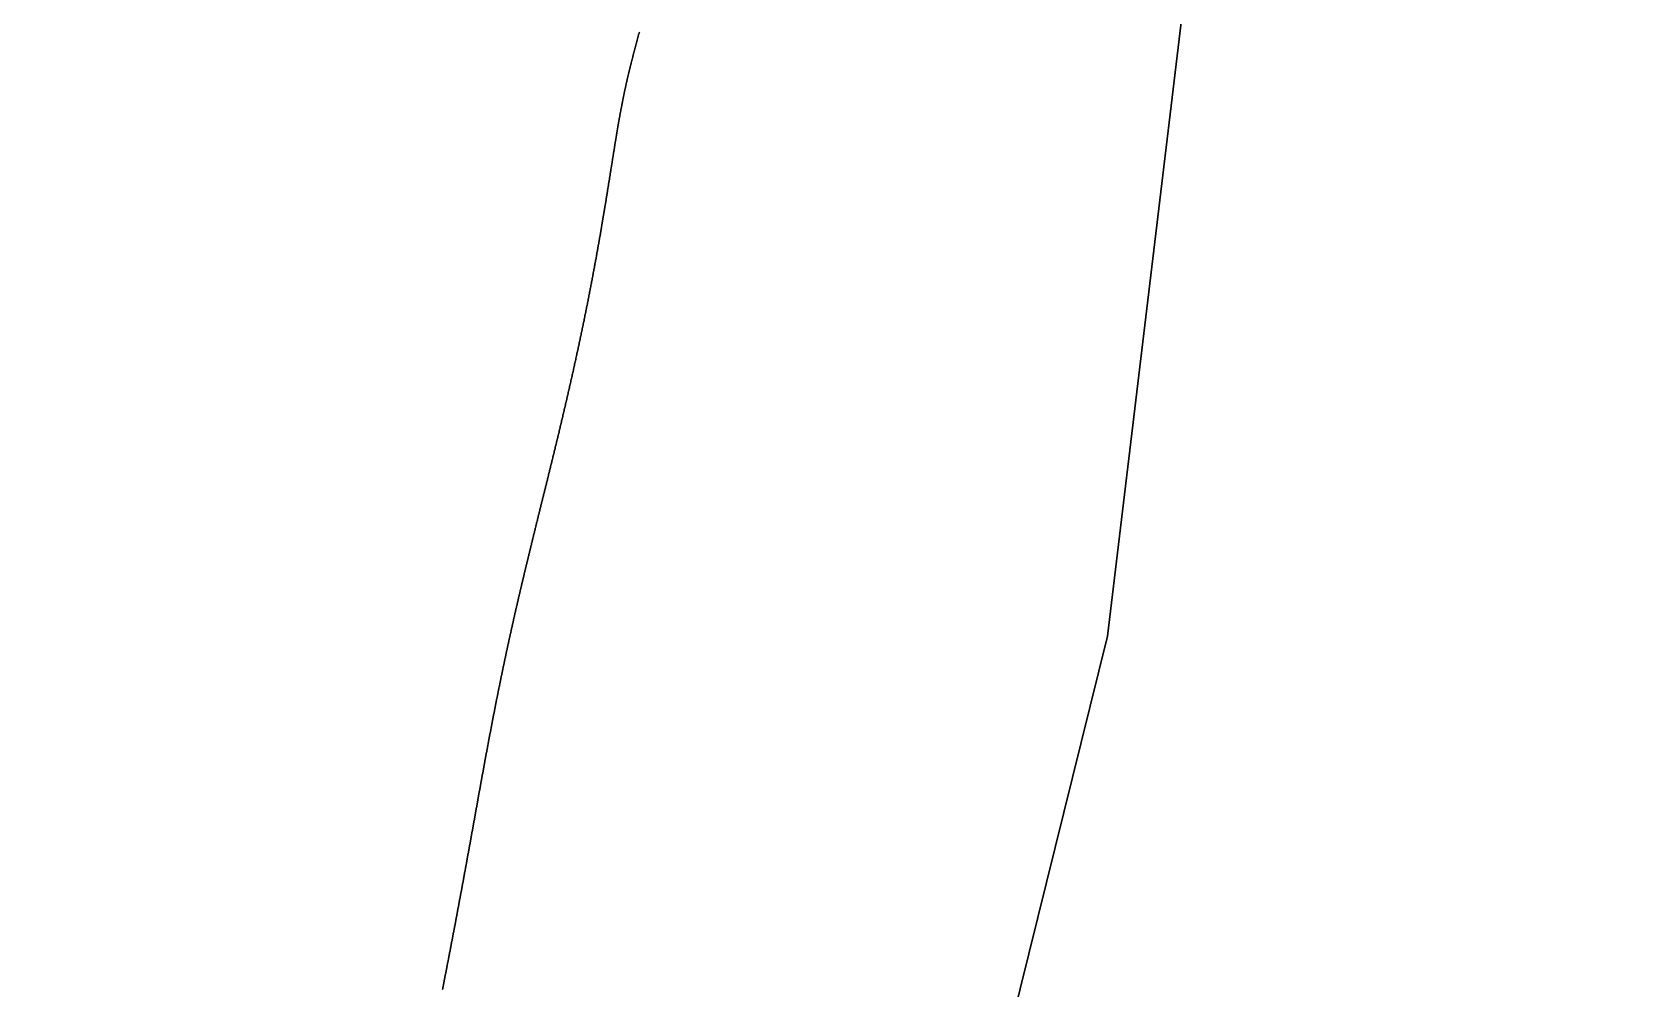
# Model space of a CAD drawing. Header units: inches. Extents: x 130170 to 284068, y 377793 to 804530.
# Drawn here: x 260626.3 to 260714.5, y 746503.8 to 746556.4 of the extents above; entities that cross this region are included whole.
import ezdxf

# ---------------------------------------------------------------- set-up
doc = ezdxf.new("R2010")
doc.units = ezdxf.units.IN
doc.header["$MEASUREMENT"] = 0
doc.layers.add('muni_il', color=7, linetype='Continuous')

msp = doc.modelspace()

# ---------------------------------------------------------------- linework, layer by layer
at = {"layer": 'muni_il'}
for points in [[(260754.781, 747530.375), (260754.516, 747438.375), (260754.219, 747328.938), (260744.016, 747241.375), (260757.781, 747179.188), (260746.219, 746984), (260731.625, 746822.375), (260701.984, 746720.062), (260696.672, 746692.375), (260695.016, 746602.75), (260685.453, 746523.188), (260656.688, 746406.938), (260626.344, 746302.5), (260639.141, 746300.188), (260650.062, 746297.125), (260662.125, 746293.125), (260756.85, 746272.963), (260806.032, 746262.021), (261717.828, 746059.438), (261715.418, 746000.168), (261660.703, 744654.562)], [(261660.703, 744654.562), (261715.418, 746000.168), (261717.828, 746059.438), (260806.032, 746262.021), (260756.85, 746272.963), (260662.125, 746293.125), (260650.062, 746297.125), (260639.141, 746300.188), (260626.344, 746302.5), (260656.688, 746406.938), (260685.453, 746523.188), (260695.016, 746602.75), (260696.672, 746692.375), (260701.984, 746720.062), (260731.625, 746822.375), (260746.219, 746984), (260757.781, 747179.188), (260744.016, 747241.375), (260754.219, 747328.938), (260754.516, 747438.375), (260754.781, 747530.375)], [(260648.906, 746503.784), (260648.915, 746503.833), (260648.925, 746503.882), (260648.935, 746503.931), (260648.944, 746503.98), (260648.954, 746504.03), (260648.963, 746504.079), (260648.973, 746504.128), (260648.983, 746504.177), (260648.992, 746504.227), (260649.002, 746504.276), (260649.012, 746504.326), (260649.022, 746504.376), (260649.031, 746504.426), (260649.041, 746504.476), (260649.051, 746504.526), (260649.061, 746504.576), (260649.07, 746504.626), (260649.08, 746504.676), (260649.09, 746504.726), (260649.1, 746504.777), (260649.11, 746504.827), (260649.12, 746504.878), (260649.129, 746504.928), (260649.139, 746504.979), (260649.149, 746505.03), (260649.159, 746505.081), (260649.169, 746505.132), (260649.179, 746505.183), (260649.189, 746505.234), (260649.199, 746505.285), (260649.209, 746505.336), (260649.219, 746505.388), (260649.229, 746505.439), (260649.239, 746505.491), (260649.248, 746505.542), (260649.258, 746505.594), (260649.268, 746505.646), (260649.278, 746505.697), (260649.288, 746505.749), (260649.298, 746505.801), (260649.309, 746505.853), (260649.319, 746505.906), (260649.329, 746505.958), (260649.339, 746506.01), (260649.349, 746506.062), (260649.359, 746506.115), (260649.369, 746506.167), (260649.379, 746506.22), (260649.389, 746506.272), (260649.399, 746506.325), (260649.409, 746506.378), (260649.42, 746506.431), (260649.43, 746506.484), (260649.44, 746506.537), (260649.45, 746506.59), (260649.46, 746506.643), (260649.47, 746506.696), (260649.48, 746506.749), (260649.491, 746506.802), (260649.501, 746506.856), (260649.511, 746506.909), (260649.521, 746506.963), (260649.531, 746507.016), (260649.541, 746507.07), (260649.552, 746507.124), (260649.562, 746507.177), (260649.572, 746507.231), (260649.582, 746507.285), (260649.593, 746507.339), (260649.603, 746507.393), (260649.613, 746507.447), (260649.623, 746507.501), (260649.633, 746507.555), (260649.644, 746507.609), (260649.654, 746507.663), (260649.664, 746507.718), (260649.674, 746507.772), (260649.685, 746507.826), (260649.695, 746507.881), (260649.705, 746507.935), (260649.715, 746507.99), (260649.726, 746508.044), (260649.736, 746508.099), (260649.746, 746508.153), (260649.756, 746508.208), (260649.766, 746508.263), (260649.777, 746508.318), (260649.787, 746508.372), (260649.797, 746508.427), (260649.807, 746508.482), (260649.818, 746508.537), (260649.828, 746508.592), (260649.838, 746508.647), (260649.848, 746508.702), (260649.859, 746508.757), (260649.869, 746508.812), (260649.879, 746508.867), (260649.889, 746508.922), (260649.9, 746508.977), (260649.91, 746509.033), (260649.92, 746509.088), (260649.93, 746509.143), (260649.941, 746509.198), (260649.951, 746509.254), (260649.961, 746509.309), (260649.971, 746509.364), (260649.982, 746509.42), (260649.992, 746509.475), (260650.002, 746509.531), (260650.012, 746509.586), (260650.022, 746509.641), (260650.033, 746509.697), (260650.043, 746509.752), (260650.053, 746509.808), (260650.063, 746509.863), (260650.073, 746509.919), (260650.084, 746509.974), (260650.094, 746510.03), (260650.104, 746510.086), (260650.114, 746510.141), (260650.124, 746510.197), (260650.135, 746510.252), (260650.145, 746510.308), (260650.155, 746510.363), (260650.165, 746510.419), (260650.175, 746510.475), (260650.185, 746510.53), (260650.196, 746510.586), (260650.206, 746510.641), (260650.216, 746510.697), (260650.226, 746510.753), (260650.236, 746510.808), (260650.246, 746510.864), (260650.256, 746510.92), (260650.266, 746510.975), (260650.277, 746511.031), (260650.287, 746511.086), (260650.297, 746511.142), (260650.307, 746511.197), (260650.317, 746511.253), (260650.327, 746511.308), (260650.337, 746511.364), (260650.347, 746511.42), (260650.357, 746511.475), (260650.367, 746511.531), (260650.377, 746511.586), (260650.387, 746511.642), (260650.397, 746511.697), (260650.407, 746511.752), (260650.418, 746511.808), (260650.428, 746511.863), (260650.438, 746511.919), (260650.448, 746511.974), (260650.458, 746512.03), (260650.468, 746512.085), (260650.478, 746512.14), (260650.488, 746512.196), (260650.498, 746512.251), (260650.508, 746512.306), (260650.517, 746512.361), (260650.527, 746512.416), (260650.537, 746512.472), (260650.547, 746512.527), (260650.557, 746512.582), (260650.567, 746512.637), (260650.577, 746512.692), (260650.587, 746512.747), (260650.597, 746512.802), (260650.607, 746512.857), (260650.617, 746512.912), (260650.627, 746512.967), (260650.637, 746513.022), (260650.646, 746513.077), (260650.656, 746513.132), (260650.666, 746513.186), (260650.676, 746513.241), (260650.686, 746513.296), (260650.696, 746513.35), (260650.706, 746513.405), (260650.715, 746513.46), (260650.725, 746513.514), (260650.735, 746513.569), (260650.745, 746513.623), (260650.755, 746513.678), (260650.765, 746513.732), (260650.774, 746513.786), (260650.784, 746513.841), (260650.794, 746513.895), (260650.804, 746513.949), (260650.814, 746514.003), (260650.823, 746514.058), (260650.833, 746514.112), (260650.843, 746514.166), (260650.853, 746514.22), (260650.862, 746514.274), (260650.872, 746514.328), (260650.882, 746514.382), (260650.892, 746514.436), (260650.901, 746514.489), (260650.911, 746514.543), (260650.921, 746514.597), (260650.93, 746514.651), (260650.94, 746514.704), (260650.95, 746514.758), (260650.959, 746514.811), (260650.969, 746514.865), (260650.979, 746514.918), (260650.989, 746514.972), (260650.998, 746515.025), (260651.008, 746515.078), (260651.018, 746515.131), (260651.027, 746515.185), (260651.037, 746515.238), (260651.047, 746515.291), (260651.056, 746515.344), (260651.066, 746515.397), (260651.076, 746515.45), (260651.085, 746515.503), (260651.095, 746515.556), (260651.104, 746515.608), (260651.114, 746515.661), (260651.124, 746515.714), (260651.133, 746515.766), (260651.143, 746515.819), (260651.153, 746515.871), (260651.162, 746515.924), (260651.172, 746515.976), (260651.181, 746516.029), (260651.191, 746516.081), (260651.201, 746516.133), (260651.21, 746516.185), (260651.22, 746516.238), (260651.229, 746516.29), (260651.239, 746516.342), (260651.249, 746516.394), (260651.258, 746516.446), (260651.268, 746516.498), (260651.277, 746516.549), (260651.287, 746516.601), (260651.296, 746516.653), (260651.306, 746516.705), (260651.315, 746516.756), (260651.325, 746516.808), (260651.335, 746516.859), (260651.344, 746516.911), (260651.354, 746516.962), (260651.363, 746517.014), (260651.373, 746517.065), (260651.383, 746517.116), (260651.392, 746517.167), (260651.402, 746517.218), (260651.411, 746517.27), (260651.421, 746517.321), (260651.43, 746517.372), (260651.44, 746517.423), (260651.45, 746517.474), (260651.459, 746517.524), (260651.469, 746517.575), (260651.478, 746517.626), (260651.488, 746517.677), (260651.497, 746517.727), (260651.507, 746517.778), (260651.516, 746517.829), (260651.526, 746517.879), (260651.536, 746517.93), (260651.545, 746517.98), (260651.555, 746518.03), (260651.565, 746518.081), (260651.574, 746518.131), (260651.584, 746518.181), (260651.593, 746518.231), (260651.603, 746518.282), (260651.612, 746518.331), (260651.622, 746518.382), (260651.632, 746518.432), (260651.641, 746518.482), (260651.651, 746518.532), (260651.661, 746518.581), (260651.67, 746518.631), (260651.68, 746518.681), (260651.689, 746518.731), (260651.699, 746518.78), (260651.709, 746518.83), (260651.718, 746518.88), (260651.728, 746518.929), (260651.738, 746518.979), (260651.747, 746519.028), (260651.757, 746519.078), (260651.767, 746519.127), (260651.776, 746519.177), (260651.786, 746519.226), (260651.796, 746519.275), (260651.805, 746519.324), (260651.815, 746519.374), (260651.825, 746519.423), (260651.834, 746519.472), (260651.844, 746519.521), (260651.854, 746519.57), (260651.864, 746519.619), (260651.873, 746519.668), (260651.883, 746519.717), (260651.893, 746519.766), (260651.902, 746519.815), (260651.912, 746519.864), (260651.922, 746519.913), (260651.932, 746519.962), (260651.941, 746520.01), (260651.951, 746520.059), (260651.961, 746520.108), (260651.971, 746520.157), (260651.981, 746520.205), (260651.991, 746520.254), (260652, 746520.303), (260652.01, 746520.351), (260652.02, 746520.4), (260652.03, 746520.448), (260652.04, 746520.497), (260652.05, 746520.545), (260652.06, 746520.594), (260652.069, 746520.642), (260652.079, 746520.691), (260652.089, 746520.739), (260652.099, 746520.787), (260652.109, 746520.836), (260652.119, 746520.884), (260652.129, 746520.932), (260652.139, 746520.981), (260652.149, 746521.029), (260652.159, 746521.077), (260652.169, 746521.125), (260652.179, 746521.174), (260652.189, 746521.222), (260652.199, 746521.27), (260652.209, 746521.318), (260652.219, 746521.366), (260652.229, 746521.415), (260652.239, 746521.463), (260652.249, 746521.511), (260652.259, 746521.559), (260652.27, 746521.607), (260652.28, 746521.655), (260652.29, 746521.703), (260652.3, 746521.751), (260652.31, 746521.799), (260652.32, 746521.847), (260652.331, 746521.895), (260652.341, 746521.943), (260652.351, 746521.991), (260652.361, 746522.039), (260652.371, 746522.087), (260652.382, 746522.135), (260652.392, 746522.183), (260652.402, 746522.231), (260652.413, 746522.279), (260652.423, 746522.327), (260652.433, 746522.375), (260652.443, 746522.423), (260652.454, 746522.471), (260652.464, 746522.519), (260652.475, 746522.567), (260652.485, 746522.615), (260652.495, 746522.663), (260652.506, 746522.711), (260652.516, 746522.759), (260652.527, 746522.807), (260652.537, 746522.855), (260652.548, 746522.903), (260652.558, 746522.951), (260652.569, 746522.999), (260652.579, 746523.047), (260652.59, 746523.095), (260652.6, 746523.143), (260652.611, 746523.191), (260652.621, 746523.239), (260652.632, 746523.287), (260652.643, 746523.335), (260652.653, 746523.383), (260652.664, 746523.431), (260652.675, 746523.479), (260652.685, 746523.527), (260652.696, 746523.575), (260652.707, 746523.623), (260652.717, 746523.671), (260652.728, 746523.719), (260652.739, 746523.767), (260652.75, 746523.815), (260652.76, 746523.863), (260652.771, 746523.911), (260652.782, 746523.959), (260652.793, 746524.008), (260652.804, 746524.056), (260652.815, 746524.104), (260652.825, 746524.152), (260652.836, 746524.2), (260652.847, 746524.248), (260652.858, 746524.296), (260652.869, 746524.345), (260652.88, 746524.393), (260652.891, 746524.441), (260652.902, 746524.489), (260652.913, 746524.538), (260652.924, 746524.586), (260652.935, 746524.634), (260652.946, 746524.683), (260652.957, 746524.731), (260652.968, 746524.779), (260652.98, 746524.828), (260652.991, 746524.876), (260653.002, 746524.925), (260653.013, 746524.973), (260653.024, 746525.021), (260653.035, 746525.07), (260653.047, 746525.118), (260653.058, 746525.167), (260653.069, 746525.215), (260653.08, 746525.264), (260653.092, 746525.313), (260653.103, 746525.361), (260653.114, 746525.41), (260653.126, 746525.458), (260653.137, 746525.507), (260653.148, 746525.556), (260653.16, 746525.605), (260653.171, 746525.653), (260653.183, 746525.702), (260653.194, 746525.751), (260653.206, 746525.8), (260653.217, 746525.849), (260653.229, 746525.898), (260653.24, 746525.946), (260653.252, 746525.995), (260653.263, 746526.044), (260653.275, 746526.093), (260653.286, 746526.142), (260653.298, 746526.192), (260653.31, 746526.241), (260653.321, 746526.29), (260653.333, 746526.339), (260653.345, 746526.388), (260653.356, 746526.437), (260653.368, 746526.487), (260653.38, 746526.536), (260653.392, 746526.585), (260653.403, 746526.635), (260653.415, 746526.684), (260653.427, 746526.733), (260653.439, 746526.783), (260653.451, 746526.832), (260653.463, 746526.882), (260653.475, 746526.931), (260653.486, 746526.981), (260653.498, 746527.031), (260653.51, 746527.08), (260653.522, 746527.13), (260653.534, 746527.18), (260653.546, 746527.23), (260653.558, 746527.279), (260653.57, 746527.329), (260653.582, 746527.379), (260653.595, 746527.429), (260653.607, 746527.479), (260653.619, 746527.529), (260653.631, 746527.579), (260653.643, 746527.629), (260653.655, 746527.68), (260653.668, 746527.73), (260653.68, 746527.78), (260653.692, 746527.831), (260653.704, 746527.881), (260653.717, 746527.931), (260653.729, 746527.982), (260653.741, 746528.032), (260653.754, 746528.083), (260653.766, 746528.134), (260653.778, 746528.184), (260653.791, 746528.235), (260653.803, 746528.286), (260653.816, 746528.337), (260653.828, 746528.387), (260653.84, 746528.438), (260653.853, 746528.489), (260653.866, 746528.541), (260653.878, 746528.592), (260653.891, 746528.643), (260653.903, 746528.694), (260653.916, 746528.745), (260653.929, 746528.797), (260653.941, 746528.848), (260653.954, 746528.9), (260653.967, 746528.951), (260653.979, 746529.003), (260653.992, 746529.054), (260654.005, 746529.106), (260654.018, 746529.158), (260654.03, 746529.21), (260654.043, 746529.262), (260654.056, 746529.314), (260654.069, 746529.366), (260654.082, 746529.418), (260654.095, 746529.47), (260654.108, 746529.522), (260654.121, 746529.575), (260654.134, 746529.627), (260654.146, 746529.68), (260654.16, 746529.732), (260654.173, 746529.785), (260654.186, 746529.837), (260654.199, 746529.89), (260654.212, 746529.943), (260654.225, 746529.996), (260654.238, 746530.049), (260654.251, 746530.102), (260654.264, 746530.155), (260654.278, 746530.208), (260654.291, 746530.262), (260654.304, 746530.315), (260654.317, 746530.369), (260654.331, 746530.422), (260654.344, 746530.476), (260654.357, 746530.53), (260654.371, 746530.583), (260654.384, 746530.637), (260654.397, 746530.691), (260654.411, 746530.745), (260654.424, 746530.799), (260654.438, 746530.854), (260654.451, 746530.908), (260654.465, 746530.963), (260654.478, 746531.017), (260654.492, 746531.072), (260654.505, 746531.126), (260654.519, 746531.181), (260654.533, 746531.236), (260654.546, 746531.291), (260654.56, 746531.346), (260654.573, 746531.401), (260654.587, 746531.456), (260654.601, 746531.512), (260654.615, 746531.567), (260654.628, 746531.623), (260654.642, 746531.679), (260654.656, 746531.734), (260654.67, 746531.79), (260654.684, 746531.846), (260654.697, 746531.902), (260654.711, 746531.958), (260654.725, 746532.014), (260654.739, 746532.071), (260654.753, 746532.127), (260654.767, 746532.184), (260654.781, 746532.24), (260654.795, 746532.297), (260654.809, 746532.354), (260654.823, 746532.411), (260654.837, 746532.468), (260654.851, 746532.525), (260654.865, 746532.582), (260654.879, 746532.64), (260654.894, 746532.697), (260654.908, 746532.755), (260654.922, 746532.812), (260654.936, 746532.87), (260654.95, 746532.928), (260654.964, 746532.986), (260654.979, 746533.044), (260654.993, 746533.102), (260655.007, 746533.161), (260655.021, 746533.219), (260655.036, 746533.278), (260655.05, 746533.336), (260655.064, 746533.395), (260655.078, 746533.454), (260655.093, 746533.513), (260655.107, 746533.572), (260655.122, 746533.631), (260655.136, 746533.69), (260655.15, 746533.749), (260655.165, 746533.809), (260655.179, 746533.868), (260655.194, 746533.928), (260655.208, 746533.988), (260655.223, 746534.048), (260655.237, 746534.108), (260655.252, 746534.168), (260655.266, 746534.228), (260655.281, 746534.288), (260655.295, 746534.349), (260655.31, 746534.409), (260655.324, 746534.47), (260655.339, 746534.531), (260655.353, 746534.591), (260655.368, 746534.652), (260655.382, 746534.713), (260655.397, 746534.774), (260655.412, 746534.836), (260655.426, 746534.897), (260655.441, 746534.958), (260655.455, 746535.02), (260655.47, 746535.081), (260655.485, 746535.143), (260655.499, 746535.205), (260655.514, 746535.267), (260655.529, 746535.329), (260655.543, 746535.391), (260655.558, 746535.453), (260655.572, 746535.515), (260655.587, 746535.578), (260655.602, 746535.64), (260655.616, 746535.703), (260655.631, 746535.765), (260655.646, 746535.828), (260655.661, 746535.891), (260655.675, 746535.954), (260655.69, 746536.017), (260655.704, 746536.079), (260655.719, 746536.143), (260655.734, 746536.206), (260655.748, 746536.269), (260655.763, 746536.332), (260655.778, 746536.396), (260655.792, 746536.459), (260655.807, 746536.523), (260655.822, 746536.587), (260655.836, 746536.65), (260655.851, 746536.714), (260655.866, 746536.778), (260655.88, 746536.842), (260655.895, 746536.906), (260655.909, 746536.97), (260655.924, 746537.034), (260655.939, 746537.098), (260655.953, 746537.162), (260655.968, 746537.227), (260655.982, 746537.291), (260655.997, 746537.356), (260656.011, 746537.42), (260656.026, 746537.485), (260656.04, 746537.549), (260656.055, 746537.614), (260656.069, 746537.678), (260656.084, 746537.743), (260656.098, 746537.808), (260656.113, 746537.873), (260656.127, 746537.938), (260656.141, 746538.002), (260656.156, 746538.067), (260656.17, 746538.132), (260656.185, 746538.197), (260656.199, 746538.262), (260656.213, 746538.327), (260656.227, 746538.393), (260656.242, 746538.458), (260656.256, 746538.523), (260656.27, 746538.588), (260656.284, 746538.653), (260656.299, 746538.718), (260656.313, 746538.783), (260656.327, 746538.849), (260656.341, 746538.914), (260656.355, 746538.979), (260656.369, 746539.045), (260656.383, 746539.11), (260656.397, 746539.175), (260656.411, 746539.24), (260656.425, 746539.306), (260656.439, 746539.371), (260656.453, 746539.436), (260656.467, 746539.502), (260656.481, 746539.567), (260656.494, 746539.632), (260656.508, 746539.697), (260656.522, 746539.763), (260656.536, 746539.828), (260656.549, 746539.893), (260656.563, 746539.958), (260656.577, 746540.023), (260656.59, 746540.089), (260656.604, 746540.154), (260656.617, 746540.219), (260656.631, 746540.284), (260656.644, 746540.349), (260656.658, 746540.414), (260656.671, 746540.479), (260656.685, 746540.544), (260656.698, 746540.609), (260656.711, 746540.674), (260656.724, 746540.739), (260656.738, 746540.804), (260656.751, 746540.868), (260656.764, 746540.933), (260656.777, 746540.998), (260656.79, 746541.062), (260656.803, 746541.127), (260656.816, 746541.191), (260656.829, 746541.256), (260656.842, 746541.32), (260656.855, 746541.384), (260656.868, 746541.449), (260656.88, 746541.513), (260656.893, 746541.577), (260656.906, 746541.641), (260656.919, 746541.705), (260656.931, 746541.769), (260656.944, 746541.833), (260656.956, 746541.897), (260656.969, 746541.96), (260656.981, 746542.024), (260656.994, 746542.087), (260657.006, 746542.151), (260657.018, 746542.214), (260657.03, 746542.278), (260657.043, 746542.341), (260657.055, 746542.404), (260657.067, 746542.467), (260657.079, 746542.53), (260657.091, 746542.592), (260657.103, 746542.655), (260657.115, 746542.718), (260657.127, 746542.78), (260657.139, 746542.843), (260657.151, 746542.905), (260657.162, 746542.967), (260657.174, 746543.029), (260657.186, 746543.091), (260657.197, 746543.153), (260657.209, 746543.215), (260657.22, 746543.277), (260657.232, 746543.338), (260657.243, 746543.4), (260657.255, 746543.461), (260657.266, 746543.522), (260657.277, 746543.583), (260657.288, 746543.644), (260657.3, 746543.705), (260657.311, 746543.766), (260657.322, 746543.827), (260657.333, 746543.887), (260657.344, 746543.947), (260657.355, 746544.008), (260657.366, 746544.068), (260657.377, 746544.127), (260657.387, 746544.187), (260657.398, 746544.247), (260657.409, 746544.307), (260657.42, 746544.366), (260657.43, 746544.425), (260657.441, 746544.484), (260657.451, 746544.543), (260657.462, 746544.602), (260657.472, 746544.661), (260657.482, 746544.719), (260657.493, 746544.778), (260657.503, 746544.836), (260657.513, 746544.894), (260657.523, 746544.952), (260657.534, 746545.01), (260657.544, 746545.068), (260657.554, 746545.126), (260657.564, 746545.183), (260657.574, 746545.24), (260657.583, 746545.297), (260657.593, 746545.354), (260657.603, 746545.411), (260657.613, 746545.468), (260657.623, 746545.524), (260657.632, 746545.581), (260657.642, 746545.637), (260657.652, 746545.693), (260657.661, 746545.749), (260657.671, 746545.804), (260657.68, 746545.86), (260657.689, 746545.915), (260657.699, 746545.971), (260657.708, 746546.026), (260657.717, 746546.08), (260657.726, 746546.135), (260657.736, 746546.19), (260657.745, 746546.244), (260657.754, 746546.299), (260657.763, 746546.353), (260657.772, 746546.407), (260657.781, 746546.46), (260657.79, 746546.514), (260657.799, 746546.568), (260657.807, 746546.621), (260657.816, 746546.674), (260657.825, 746546.727), (260657.834, 746546.78), (260657.842, 746546.832), (260657.851, 746546.885), (260657.86, 746546.937), (260657.868, 746546.989), (260657.877, 746547.041), (260657.885, 746547.093), (260657.894, 746547.145), (260657.902, 746547.196), (260657.91, 746547.247), (260657.919, 746547.298), (260657.927, 746547.349), (260657.935, 746547.4), (260657.943, 746547.451), (260657.952, 746547.501), (260657.96, 746547.552), (260657.968, 746547.602), (260657.976, 746547.651), (260657.984, 746547.701), (260657.992, 746547.751), (260658, 746547.8), (260658.008, 746547.85), (260658.016, 746547.899), (260658.023, 746547.948), (260658.031, 746547.996), (260658.039, 746548.045), (260658.047, 746548.093), (260658.054, 746548.142), (260658.062, 746548.19), (260658.07, 746548.238), (260658.077, 746548.285), (260658.085, 746548.333), (260658.093, 746548.38), (260658.1, 746548.427), (260658.108, 746548.475), (260658.115, 746548.521), (260658.123, 746548.568), (260658.13, 746548.615), (260658.137, 746548.661), (260658.145, 746548.707), (260658.152, 746548.753), (260658.159, 746548.799), (260658.167, 746548.845), (260658.174, 746548.89), (260658.181, 746548.936), (260658.188, 746548.981), (260658.196, 746549.026), (260658.203, 746549.071), (260658.21, 746549.115), (260658.217, 746549.16), (260658.224, 746549.204), (260658.231, 746549.248), (260658.238, 746549.292), (260658.245, 746549.336), (260658.252, 746549.38), (260658.259, 746549.423), (260658.266, 746549.467), (260658.273, 746549.51), (260658.28, 746549.553), (260658.286, 746549.596), (260658.293, 746549.638), (260658.3, 746549.681), (260658.307, 746549.723), (260658.314, 746549.765), (260658.32, 746549.807), (260658.327, 746549.849), (260658.334, 746549.891), (260658.341, 746549.932), (260658.347, 746549.974), (260658.354, 746550.015), (260658.36, 746550.056), (260658.367, 746550.097), (260658.374, 746550.137), (260658.38, 746550.178), (260658.387, 746550.218), (260658.393, 746550.258), (260658.4, 746550.298), (260658.406, 746550.338), (260658.413, 746550.378), (260658.419, 746550.417), (260658.426, 746550.457), (260658.432, 746550.496), (260658.439, 746550.535), (260658.445, 746550.574), (260658.452, 746550.613), (260658.458, 746550.651), (260658.464, 746550.69), (260658.471, 746550.728), (260658.477, 746550.766), (260658.483, 746550.804), (260658.49, 746550.842), (260658.496, 746550.879), (260658.502, 746550.917), (260658.509, 746550.954), (260658.515, 746550.991), (260658.521, 746551.028), (260658.527, 746551.065), (260658.534, 746551.102), (260658.54, 746551.139), (260658.546, 746551.175), (260658.552, 746551.211), (260658.559, 746551.248), (260658.565, 746551.283), (260658.571, 746551.319), (260658.577, 746551.355), (260658.583, 746551.391), (260658.589, 746551.426), (260658.596, 746551.461), (260658.602, 746551.496), (260658.608, 746551.531), (260658.614, 746551.566), (260658.62, 746551.601), (260658.626, 746551.636), (260658.633, 746551.67), (260658.639, 746551.704), (260658.645, 746551.739), (260658.651, 746551.773), (260658.657, 746551.807), (260658.663, 746551.84), (260658.669, 746551.874), (260658.675, 746551.908), (260658.681, 746551.941), (260658.688, 746551.974), (260658.694, 746552.007), (260658.7, 746552.041), (260658.706, 746552.073), (260658.712, 746552.106), (260658.718, 746552.139), (260658.724, 746552.172), (260658.73, 746552.204), (260658.737, 746552.237), (260658.743, 746552.269), (260658.749, 746552.301), (260658.755, 746552.333), (260658.761, 746552.365), (260658.767, 746552.397), (260658.774, 746552.429), (260658.78, 746552.461), (260658.786, 746552.492), (260658.792, 746552.524), (260658.798, 746552.556), (260658.804, 746552.587), (260658.811, 746552.618), (260658.817, 746552.649), (260658.823, 746552.681), (260658.829, 746552.712), (260658.836, 746552.743), (260658.842, 746552.774), (260658.848, 746552.805), (260658.855, 746552.835), (260658.861, 746552.866), (260658.867, 746552.897), (260658.873, 746552.928), (260658.88, 746552.958), (260658.886, 746552.989), (260658.893, 746553.019), (260658.899, 746553.05), (260658.905, 746553.08), (260658.912, 746553.111), (260658.918, 746553.141), (260658.925, 746553.171), (260658.931, 746553.202), (260658.938, 746553.232), (260658.944, 746553.262), (260658.951, 746553.293), (260658.957, 746553.323), (260658.964, 746553.353), (260658.971, 746553.383), (260658.977, 746553.413), (260658.984, 746553.443), (260658.991, 746553.474), (260658.997, 746553.504), (260659.004, 746553.534), (260659.011, 746553.564), (260659.018, 746553.595), (260659.025, 746553.625), (260659.032, 746553.655), (260659.038, 746553.685), (260659.045, 746553.716), (260659.052, 746553.746), (260659.059, 746553.776), (260659.066, 746553.807), (260659.073, 746553.837), (260659.08, 746553.867), (260659.088, 746553.898), (260659.095, 746553.929), (260659.102, 746553.959), (260659.109, 746553.99), (260659.116, 746554.02), (260659.124, 746554.051), (260659.131, 746554.082), (260659.138, 746554.113), (260659.146, 746554.143), (260659.153, 746554.174), (260659.161, 746554.205), (260659.168, 746554.236), (260659.176, 746554.267), (260659.183, 746554.299), (260659.191, 746554.33), (260659.198, 746554.361), (260659.206, 746554.393), (260659.214, 746554.424), (260659.222, 746554.455), (260659.229, 746554.487), (260659.237, 746554.519), (260659.245, 746554.55), (260659.253, 746554.582), (260659.261, 746554.614), (260659.269, 746554.646), (260659.277, 746554.678), (260659.285, 746554.71), (260659.293, 746554.743), (260659.302, 746554.775), (260659.31, 746554.807), (260659.318, 746554.84), (260659.326, 746554.872), (260659.334, 746554.905), (260659.343, 746554.938), (260659.351, 746554.971), (260659.36, 746555.004), (260659.368, 746555.037), (260659.377, 746555.07), (260659.385, 746555.103), (260659.394, 746555.136), (260659.403, 746555.17), (260659.411, 746555.203), (260659.42, 746555.237), (260659.429, 746555.27), (260659.438, 746555.304), (260659.446, 746555.338), (260659.455, 746555.372), (260659.464, 746555.406), (260659.473, 746555.44), (260659.482, 746555.474), (260659.491, 746555.508), (260659.5, 746555.542), (260659.509, 746555.577), (260659.519, 746555.611), (260659.528, 746555.646), (260659.537, 746555.68), (260659.546, 746555.715), (260659.555, 746555.75), (260659.565, 746555.784), (260659.574, 746555.819), (260659.584, 746555.854), (260659.593, 746555.889), (260659.602, 746555.924), (260659.612, 746555.96), (260659.621, 746555.995), (260659.631, 746556.03), (260659.64, 746556.066), (260659.65, 746556.101), (260659.66, 746556.137), (260659.669, 746556.172), (260659.679, 746556.208), (260659.689, 746556.244), (260659.699, 746556.28), (260659.709, 746556.315), (260659.718, 746556.351), (260659.728, 746556.387)], [(260659.728, 746556.387), (260659.718, 746556.351), (260659.709, 746556.315), (260659.699, 746556.28), (260659.689, 746556.244), (260659.679, 746556.208), (260659.669, 746556.172), (260659.66, 746556.137), (260659.65, 746556.101), (260659.64, 746556.066), (260659.631, 746556.03), (260659.621, 746555.995), (260659.612, 746555.96), (260659.602, 746555.924), (260659.593, 746555.889), (260659.584, 746555.854), (260659.574, 746555.819), (260659.565, 746555.784), (260659.555, 746555.75), (260659.546, 746555.715), (260659.537, 746555.68), (260659.528, 746555.646), (260659.519, 746555.611), (260659.509, 746555.577), (260659.5, 746555.542), (260659.491, 746555.508), (260659.482, 746555.474), (260659.473, 746555.44), (260659.464, 746555.406), (260659.455, 746555.372), (260659.446, 746555.338), (260659.438, 746555.304), (260659.429, 746555.27), (260659.42, 746555.237), (260659.411, 746555.203), (260659.403, 746555.17), (260659.394, 746555.136), (260659.385, 746555.103), (260659.377, 746555.07), (260659.368, 746555.037), (260659.36, 746555.004), (260659.351, 746554.971), (260659.343, 746554.938), (260659.334, 746554.905), (260659.326, 746554.872), (260659.318, 746554.84), (260659.31, 746554.807), (260659.302, 746554.775), (260659.293, 746554.743), (260659.285, 746554.71), (260659.277, 746554.678), (260659.269, 746554.646), (260659.261, 746554.614), (260659.253, 746554.582), (260659.245, 746554.55), (260659.237, 746554.519), (260659.229, 746554.487), (260659.222, 746554.455), (260659.214, 746554.424), (260659.206, 746554.393), (260659.198, 746554.361), (260659.191, 746554.33), (260659.183, 746554.299), (260659.176, 746554.267), (260659.168, 746554.236), (260659.161, 746554.205), (260659.153, 746554.174), (260659.146, 746554.143), (260659.138, 746554.113), (260659.131, 746554.082), (260659.124, 746554.051), (260659.116, 746554.02), (260659.109, 746553.99), (260659.102, 746553.959), (260659.095, 746553.929), (260659.088, 746553.898), (260659.08, 746553.867), (260659.073, 746553.837), (260659.066, 746553.807), (260659.059, 746553.776), (260659.052, 746553.746), (260659.045, 746553.716), (260659.038, 746553.685), (260659.032, 746553.655), (260659.025, 746553.625), (260659.018, 746553.595), (260659.011, 746553.564), (260659.004, 746553.534), (260658.997, 746553.504), (260658.991, 746553.474), (260658.984, 746553.443), (260658.977, 746553.413), (260658.971, 746553.383), (260658.964, 746553.353), (260658.957, 746553.323), (260658.951, 746553.293), (260658.944, 746553.262), (260658.938, 746553.232), (260658.931, 746553.202), (260658.925, 746553.171), (260658.918, 746553.141), (260658.912, 746553.111), (260658.905, 746553.08), (260658.899, 746553.05), (260658.893, 746553.019), (260658.886, 746552.989), (260658.88, 746552.958), (260658.873, 746552.928), (260658.867, 746552.897), (260658.861, 746552.866), (260658.855, 746552.835), (260658.848, 746552.805), (260658.842, 746552.774), (260658.836, 746552.743), (260658.829, 746552.712), (260658.823, 746552.681), (260658.817, 746552.649), (260658.811, 746552.618), (260658.804, 746552.587), (260658.798, 746552.556), (260658.792, 746552.524), (260658.786, 746552.492), (260658.78, 746552.461), (260658.774, 746552.429), (260658.767, 746552.397), (260658.761, 746552.365), (260658.755, 746552.333), (260658.749, 746552.301), (260658.743, 746552.269), (260658.737, 746552.237), (260658.73, 746552.204), (260658.724, 746552.172), (260658.718, 746552.139), (260658.712, 746552.106), (260658.706, 746552.073), (260658.7, 746552.041), (260658.694, 746552.007), (260658.688, 746551.974), (260658.681, 746551.941), (260658.675, 746551.908), (260658.669, 746551.874), (260658.663, 746551.84), (260658.657, 746551.807), (260658.651, 746551.773), (260658.645, 746551.739), (260658.639, 746551.704), (260658.633, 746551.67), (260658.626, 746551.636), (260658.62, 746551.601), (260658.614, 746551.566), (260658.608, 746551.531), (260658.602, 746551.496), (260658.596, 746551.461), (260658.589, 746551.426), (260658.583, 746551.391), (260658.577, 746551.355), (260658.571, 746551.319), (260658.565, 746551.283), (260658.559, 746551.248), (260658.552, 746551.211), (260658.546, 746551.175), (260658.54, 746551.139), (260658.534, 746551.102), (260658.527, 746551.065), (260658.521, 746551.028), (260658.515, 746550.991), (260658.509, 746550.954), (260658.502, 746550.917), (260658.496, 746550.879), (260658.49, 746550.842), (260658.483, 746550.804), (260658.477, 746550.766), (260658.471, 746550.728), (260658.464, 746550.69), (260658.458, 746550.651), (260658.452, 746550.613), (260658.445, 746550.574), (260658.439, 746550.535), (260658.432, 746550.496), (260658.426, 746550.457), (260658.419, 746550.417), (260658.413, 746550.378), (260658.406, 746550.338), (260658.4, 746550.298), (260658.393, 746550.258), (260658.387, 746550.218), (260658.38, 746550.178), (260658.374, 746550.137), (260658.367, 746550.097), (260658.36, 746550.056), (260658.354, 746550.015), (260658.347, 746549.974), (260658.341, 746549.932), (260658.334, 746549.891), (260658.327, 746549.849), (260658.32, 746549.807), (260658.314, 746549.765), (260658.307, 746549.723), (260658.3, 746549.681), (260658.293, 746549.638), (260658.286, 746549.596), (260658.28, 746549.553), (260658.273, 746549.51), (260658.266, 746549.467), (260658.259, 746549.423), (260658.252, 746549.38), (260658.245, 746549.336), (260658.238, 746549.292), (260658.231, 746549.248), (260658.224, 746549.204), (260658.217, 746549.16), (260658.21, 746549.115), (260658.203, 746549.071), (260658.196, 746549.026), (260658.188, 746548.981), (260658.181, 746548.936), (260658.174, 746548.89), (260658.167, 746548.845), (260658.159, 746548.799), (260658.152, 746548.753), (260658.145, 746548.707), (260658.137, 746548.661), (260658.13, 746548.615), (260658.123, 746548.568), (260658.115, 746548.521), (260658.108, 746548.475), (260658.1, 746548.427), (260658.093, 746548.38), (260658.085, 746548.333), (260658.077, 746548.285), (260658.07, 746548.238), (260658.062, 746548.19), (260658.054, 746548.142), (260658.047, 746548.093), (260658.039, 746548.045), (260658.031, 746547.996), (260658.023, 746547.948), (260658.016, 746547.899), (260658.008, 746547.85), (260658, 746547.8), (260657.992, 746547.751), (260657.984, 746547.701), (260657.976, 746547.651), (260657.968, 746547.602), (260657.96, 746547.552), (260657.952, 746547.501), (260657.943, 746547.451), (260657.935, 746547.4), (260657.927, 746547.349), (260657.919, 746547.298), (260657.91, 746547.247), (260657.902, 746547.196), (260657.894, 746547.145), (260657.885, 746547.093), (260657.877, 746547.041), (260657.868, 746546.989), (260657.86, 746546.937), (260657.851, 746546.885), (260657.842, 746546.832), (260657.834, 746546.78), (260657.825, 746546.727), (260657.816, 746546.674), (260657.807, 746546.621), (260657.799, 746546.568), (260657.79, 746546.514), (260657.781, 746546.46), (260657.772, 746546.407), (260657.763, 746546.353), (260657.754, 746546.299), (260657.745, 746546.244), (260657.736, 746546.19), (260657.726, 746546.135), (260657.717, 746546.08), (260657.708, 746546.026), (260657.699, 746545.971), (260657.689, 746545.915), (260657.68, 746545.86), (260657.671, 746545.804), (260657.661, 746545.749), (260657.652, 746545.693), (260657.642, 746545.637), (260657.632, 746545.581), (260657.623, 746545.524), (260657.613, 746545.468), (260657.603, 746545.411), (260657.593, 746545.354), (260657.583, 746545.297), (260657.574, 746545.24), (260657.564, 746545.183), (260657.554, 746545.126), (260657.544, 746545.068), (260657.534, 746545.01), (260657.523, 746544.952), (260657.513, 746544.894), (260657.503, 746544.836), (260657.493, 746544.778), (260657.482, 746544.719), (260657.472, 746544.661), (260657.462, 746544.602), (260657.451, 746544.543), (260657.441, 746544.484), (260657.43, 746544.425), (260657.42, 746544.366), (260657.409, 746544.307), (260657.398, 746544.247), (260657.387, 746544.187), (260657.377, 746544.127), (260657.366, 746544.068), (260657.355, 746544.008), (260657.344, 746543.947), (260657.333, 746543.887), (260657.322, 746543.827), (260657.311, 746543.766), (260657.3, 746543.705), (260657.288, 746543.644), (260657.277, 746543.583), (260657.266, 746543.522), (260657.255, 746543.461), (260657.243, 746543.4), (260657.232, 746543.338), (260657.22, 746543.277), (260657.209, 746543.215), (260657.197, 746543.153), (260657.186, 746543.091), (260657.174, 746543.029), (260657.162, 746542.967), (260657.151, 746542.905), (260657.139, 746542.843), (260657.127, 746542.78), (260657.115, 746542.718), (260657.103, 746542.655), (260657.091, 746542.592), (260657.079, 746542.53), (260657.067, 746542.467), (260657.055, 746542.404), (260657.043, 746542.341), (260657.03, 746542.278), (260657.018, 746542.214), (260657.006, 746542.151), (260656.994, 746542.087), (260656.981, 746542.024), (260656.969, 746541.96), (260656.956, 746541.897), (260656.944, 746541.833), (260656.931, 746541.769), (260656.919, 746541.705), (260656.906, 746541.641), (260656.893, 746541.577), (260656.88, 746541.513), (260656.868, 746541.449), (260656.855, 746541.384), (260656.842, 746541.32), (260656.829, 746541.256), (260656.816, 746541.191), (260656.803, 746541.127), (260656.79, 746541.062), (260656.777, 746540.998), (260656.764, 746540.933), (260656.751, 746540.868), (260656.738, 746540.804), (260656.724, 746540.739), (260656.711, 746540.674), (260656.698, 746540.609), (260656.685, 746540.544), (260656.671, 746540.479), (260656.658, 746540.414), (260656.644, 746540.349), (260656.631, 746540.284), (260656.617, 746540.219), (260656.604, 746540.154), (260656.59, 746540.089), (260656.577, 746540.023), (260656.563, 746539.958), (260656.549, 746539.893), (260656.536, 746539.828), (260656.522, 746539.763), (260656.508, 746539.697), (260656.494, 746539.632), (260656.481, 746539.567), (260656.467, 746539.502), (260656.453, 746539.436), (260656.439, 746539.371), (260656.425, 746539.306), (260656.411, 746539.24), (260656.397, 746539.175), (260656.383, 746539.11), (260656.369, 746539.045), (260656.355, 746538.979), (260656.341, 746538.914), (260656.327, 746538.849), (260656.313, 746538.783), (260656.299, 746538.718), (260656.284, 746538.653), (260656.27, 746538.588), (260656.256, 746538.523), (260656.242, 746538.458), (260656.227, 746538.393), (260656.213, 746538.327), (260656.199, 746538.262), (260656.185, 746538.197), (260656.17, 746538.132), (260656.156, 746538.067), (260656.141, 746538.002), (260656.127, 746537.938), (260656.113, 746537.873), (260656.098, 746537.808), (260656.084, 746537.743), (260656.069, 746537.678), (260656.055, 746537.614), (260656.04, 746537.549), (260656.026, 746537.485), (260656.011, 746537.42), (260655.997, 746537.356), (260655.982, 746537.291), (260655.968, 746537.227), (260655.953, 746537.162), (260655.939, 746537.098), (260655.924, 746537.034), (260655.909, 746536.97), (260655.895, 746536.906), (260655.88, 746536.842), (260655.866, 746536.778), (260655.851, 746536.714), (260655.836, 746536.65), (260655.822, 746536.587), (260655.807, 746536.523), (260655.792, 746536.459), (260655.778, 746536.396), (260655.763, 746536.332), (260655.748, 746536.269), (260655.734, 746536.206), (260655.719, 746536.143), (260655.704, 746536.079), (260655.69, 746536.017), (260655.675, 746535.954), (260655.661, 746535.891), (260655.646, 746535.828), (260655.631, 746535.765), (260655.616, 746535.703), (260655.602, 746535.64), (260655.587, 746535.578), (260655.572, 746535.515), (260655.558, 746535.453), (260655.543, 746535.391), (260655.529, 746535.329), (260655.514, 746535.267), (260655.499, 746535.205), (260655.485, 746535.143), (260655.47, 746535.081), (260655.455, 746535.02), (260655.441, 746534.958), (260655.426, 746534.897), (260655.412, 746534.836), (260655.397, 746534.774), (260655.382, 746534.713), (260655.368, 746534.652), (260655.353, 746534.591), (260655.339, 746534.531), (260655.324, 746534.47), (260655.31, 746534.409), (260655.295, 746534.349), (260655.281, 746534.288), (260655.266, 746534.228), (260655.252, 746534.168), (260655.237, 746534.108), (260655.223, 746534.048), (260655.208, 746533.988), (260655.194, 746533.928), (260655.179, 746533.868), (260655.165, 746533.809), (260655.15, 746533.749), (260655.136, 746533.69), (260655.122, 746533.631), (260655.107, 746533.572), (260655.093, 746533.513), (260655.078, 746533.454), (260655.064, 746533.395), (260655.05, 746533.336), (260655.036, 746533.278), (260655.021, 746533.219), (260655.007, 746533.161), (260654.993, 746533.102), (260654.979, 746533.044), (260654.964, 746532.986), (260654.95, 746532.928), (260654.936, 746532.87), (260654.922, 746532.812), (260654.908, 746532.755), (260654.894, 746532.697), (260654.879, 746532.64), (260654.865, 746532.582), (260654.851, 746532.525), (260654.837, 746532.468), (260654.823, 746532.411), (260654.809, 746532.354), (260654.795, 746532.297), (260654.781, 746532.24), (260654.767, 746532.184), (260654.753, 746532.127), (260654.739, 746532.071), (260654.725, 746532.014), (260654.711, 746531.958), (260654.697, 746531.902), (260654.684, 746531.846), (260654.67, 746531.79), (260654.656, 746531.734), (260654.642, 746531.679), (260654.628, 746531.623), (260654.615, 746531.567), (260654.601, 746531.512), (260654.587, 746531.456), (260654.573, 746531.401), (260654.56, 746531.346), (260654.546, 746531.291), (260654.533, 746531.236), (260654.519, 746531.181), (260654.505, 746531.126), (260654.492, 746531.072), (260654.478, 746531.017), (260654.465, 746530.963), (260654.451, 746530.908), (260654.438, 746530.854), (260654.424, 746530.799), (260654.411, 746530.745), (260654.397, 746530.691), (260654.384, 746530.637), (260654.371, 746530.583), (260654.357, 746530.53), (260654.344, 746530.476), (260654.331, 746530.422), (260654.317, 746530.369), (260654.304, 746530.315), (260654.291, 746530.262), (260654.278, 746530.208), (260654.264, 746530.155), (260654.251, 746530.102), (260654.238, 746530.049), (260654.225, 746529.996), (260654.212, 746529.943), (260654.199, 746529.89), (260654.186, 746529.837), (260654.173, 746529.785), (260654.16, 746529.732), (260654.146, 746529.68), (260654.134, 746529.627), (260654.121, 746529.575), (260654.108, 746529.522), (260654.095, 746529.47), (260654.082, 746529.418), (260654.069, 746529.366), (260654.056, 746529.314), (260654.043, 746529.262), (260654.03, 746529.21), (260654.018, 746529.158), (260654.005, 746529.106), (260653.992, 746529.054), (260653.979, 746529.003), (260653.967, 746528.951), (260653.954, 746528.9), (260653.941, 746528.848), (260653.929, 746528.797), (260653.916, 746528.745), (260653.903, 746528.694), (260653.891, 746528.643), (260653.878, 746528.592), (260653.866, 746528.541), (260653.853, 746528.489), (260653.84, 746528.438), (260653.828, 746528.387), (260653.816, 746528.337), (260653.803, 746528.286), (260653.791, 746528.235), (260653.778, 746528.184), (260653.766, 746528.134), (260653.754, 746528.083), (260653.741, 746528.032), (260653.729, 746527.982), (260653.717, 746527.931), (260653.704, 746527.881), (260653.692, 746527.831), (260653.68, 746527.78), (260653.668, 746527.73), (260653.655, 746527.68), (260653.643, 746527.629), (260653.631, 746527.579), (260653.619, 746527.529), (260653.607, 746527.479), (260653.595, 746527.429), (260653.582, 746527.379), (260653.57, 746527.329), (260653.558, 746527.279), (260653.546, 746527.23), (260653.534, 746527.18), (260653.522, 746527.13), (260653.51, 746527.08), (260653.498, 746527.031), (260653.486, 746526.981), (260653.475, 746526.931), (260653.463, 746526.882), (260653.451, 746526.832), (260653.439, 746526.783), (260653.427, 746526.733), (260653.415, 746526.684), (260653.403, 746526.635), (260653.392, 746526.585), (260653.38, 746526.536), (260653.368, 746526.487), (260653.356, 746526.437), (260653.345, 746526.388), (260653.333, 746526.339), (260653.321, 746526.29), (260653.31, 746526.241), (260653.298, 746526.192), (260653.286, 746526.142), (260653.275, 746526.093), (260653.263, 746526.044), (260653.252, 746525.995), (260653.24, 746525.946), (260653.229, 746525.898), (260653.217, 746525.849), (260653.206, 746525.8), (260653.194, 746525.751), (260653.183, 746525.702), (260653.171, 746525.653), (260653.16, 746525.605), (260653.148, 746525.556), (260653.137, 746525.507), (260653.126, 746525.458), (260653.114, 746525.41), (260653.103, 746525.361), (260653.092, 746525.313), (260653.08, 746525.264), (260653.069, 746525.215), (260653.058, 746525.167), (260653.047, 746525.118), (260653.035, 746525.07), (260653.024, 746525.021), (260653.013, 746524.973), (260653.002, 746524.925), (260652.991, 746524.876), (260652.98, 746524.828), (260652.968, 746524.779), (260652.957, 746524.731), (260652.946, 746524.683), (260652.935, 746524.634), (260652.924, 746524.586), (260652.913, 746524.538), (260652.902, 746524.489), (260652.891, 746524.441), (260652.88, 746524.393), (260652.869, 746524.345), (260652.858, 746524.296), (260652.847, 746524.248), (260652.836, 746524.2), (260652.825, 746524.152), (260652.815, 746524.104), (260652.804, 746524.056), (260652.793, 746524.008), (260652.782, 746523.959), (260652.771, 746523.911), (260652.76, 746523.863), (260652.75, 746523.815), (260652.739, 746523.767), (260652.728, 746523.719), (260652.717, 746523.671), (260652.707, 746523.623), (260652.696, 746523.575), (260652.685, 746523.527), (260652.675, 746523.479), (260652.664, 746523.431), (260652.653, 746523.383), (260652.643, 746523.335), (260652.632, 746523.287), (260652.621, 746523.239), (260652.611, 746523.191), (260652.6, 746523.143), (260652.59, 746523.095), (260652.579, 746523.047), (260652.569, 746522.999), (260652.558, 746522.951), (260652.548, 746522.903), (260652.537, 746522.855), (260652.527, 746522.807), (260652.516, 746522.759), (260652.506, 746522.711), (260652.495, 746522.663), (260652.485, 746522.615), (260652.475, 746522.567), (260652.464, 746522.519), (260652.454, 746522.471), (260652.443, 746522.423), (260652.433, 746522.375), (260652.423, 746522.327), (260652.413, 746522.279), (260652.402, 746522.231), (260652.392, 746522.183), (260652.382, 746522.135), (260652.371, 746522.087), (260652.361, 746522.039), (260652.351, 746521.991), (260652.341, 746521.943), (260652.331, 746521.895), (260652.32, 746521.847), (260652.31, 746521.799), (260652.3, 746521.751), (260652.29, 746521.703), (260652.28, 746521.655), (260652.27, 746521.607), (260652.259, 746521.559), (260652.249, 746521.511), (260652.239, 746521.463), (260652.229, 746521.415), (260652.219, 746521.366), (260652.209, 746521.318), (260652.199, 746521.27), (260652.189, 746521.222), (260652.179, 746521.174), (260652.169, 746521.125), (260652.159, 746521.077), (260652.149, 746521.029), (260652.139, 746520.981), (260652.129, 746520.932), (260652.119, 746520.884), (260652.109, 746520.836), (260652.099, 746520.787), (260652.089, 746520.739), (260652.079, 746520.691), (260652.069, 746520.642), (260652.06, 746520.594), (260652.05, 746520.545), (260652.04, 746520.497), (260652.03, 746520.448), (260652.02, 746520.4), (260652.01, 746520.351), (260652, 746520.303), (260651.991, 746520.254), (260651.981, 746520.205), (260651.971, 746520.157), (260651.961, 746520.108), (260651.951, 746520.059), (260651.941, 746520.01), (260651.932, 746519.962), (260651.922, 746519.913), (260651.912, 746519.864), (260651.902, 746519.815), (260651.893, 746519.766), (260651.883, 746519.717), (260651.873, 746519.668), (260651.864, 746519.619), (260651.854, 746519.57), (260651.844, 746519.521), (260651.834, 746519.472), (260651.825, 746519.423), (260651.815, 746519.374), (260651.805, 746519.324), (260651.796, 746519.275), (260651.786, 746519.226), (260651.776, 746519.177), (260651.767, 746519.127), (260651.757, 746519.078), (260651.747, 746519.028), (260651.738, 746518.979), (260651.728, 746518.929), (260651.718, 746518.88), (260651.709, 746518.83), (260651.699, 746518.78), (260651.689, 746518.731), (260651.68, 746518.681), (260651.67, 746518.631), (260651.661, 746518.581), (260651.651, 746518.532), (260651.641, 746518.482), (260651.632, 746518.432), (260651.622, 746518.382), (260651.612, 746518.331), (260651.603, 746518.282), (260651.593, 746518.231), (260651.584, 746518.181), (260651.574, 746518.131), (260651.565, 746518.081), (260651.555, 746518.03), (260651.545, 746517.98), (260651.536, 746517.93), (260651.526, 746517.879), (260651.516, 746517.829), (260651.507, 746517.778), (260651.497, 746517.727), (260651.488, 746517.677), (260651.478, 746517.626), (260651.469, 746517.575), (260651.459, 746517.524), (260651.45, 746517.474), (260651.44, 746517.423), (260651.43, 746517.372), (260651.421, 746517.321), (260651.411, 746517.27), (260651.402, 746517.218), (260651.392, 746517.167), (260651.383, 746517.116), (260651.373, 746517.065), (260651.363, 746517.014), (260651.354, 746516.962), (260651.344, 746516.911), (260651.335, 746516.859), (260651.325, 746516.808), (260651.315, 746516.756), (260651.306, 746516.705), (260651.296, 746516.653), (260651.287, 746516.601), (260651.277, 746516.549), (260651.268, 746516.498), (260651.258, 746516.446), (260651.249, 746516.394), (260651.239, 746516.342), (260651.229, 746516.29), (260651.22, 746516.238), (260651.21, 746516.185), (260651.201, 746516.133), (260651.191, 746516.081), (260651.181, 746516.029), (260651.172, 746515.976), (260651.162, 746515.924), (260651.153, 746515.871), (260651.143, 746515.819), (260651.133, 746515.766), (260651.124, 746515.714), (260651.114, 746515.661), (260651.104, 746515.608), (260651.095, 746515.556), (260651.085, 746515.503), (260651.076, 746515.45), (260651.066, 746515.397), (260651.056, 746515.344), (260651.047, 746515.291), (260651.037, 746515.238), (260651.027, 746515.185), (260651.018, 746515.131), (260651.008, 746515.078), (260650.998, 746515.025), (260650.989, 746514.972), (260650.979, 746514.918), (260650.969, 746514.865), (260650.959, 746514.811), (260650.95, 746514.758), (260650.94, 746514.704), (260650.93, 746514.651), (260650.921, 746514.597), (260650.911, 746514.543), (260650.901, 746514.489), (260650.892, 746514.436), (260650.882, 746514.382), (260650.872, 746514.328), (260650.862, 746514.274), (260650.853, 746514.22), (260650.843, 746514.166), (260650.833, 746514.112), (260650.823, 746514.058), (260650.814, 746514.003), (260650.804, 746513.949), (260650.794, 746513.895), (260650.784, 746513.841), (260650.774, 746513.786), (260650.765, 746513.732), (260650.755, 746513.678), (260650.745, 746513.623), (260650.735, 746513.569), (260650.725, 746513.514), (260650.715, 746513.46), (260650.706, 746513.405), (260650.696, 746513.35), (260650.686, 746513.296), (260650.676, 746513.241), (260650.666, 746513.186), (260650.656, 746513.132), (260650.646, 746513.077), (260650.637, 746513.022), (260650.627, 746512.967), (260650.617, 746512.912), (260650.607, 746512.857), (260650.597, 746512.802), (260650.587, 746512.747), (260650.577, 746512.692), (260650.567, 746512.637), (260650.557, 746512.582), (260650.547, 746512.527), (260650.537, 746512.472), (260650.527, 746512.416), (260650.517, 746512.361), (260650.508, 746512.306), (260650.498, 746512.251), (260650.488, 746512.196), (260650.478, 746512.14), (260650.468, 746512.085), (260650.458, 746512.03), (260650.448, 746511.974), (260650.438, 746511.919), (260650.428, 746511.863), (260650.418, 746511.808), (260650.407, 746511.752), (260650.397, 746511.697), (260650.387, 746511.642), (260650.377, 746511.586), (260650.367, 746511.531), (260650.357, 746511.475), (260650.347, 746511.42), (260650.337, 746511.364), (260650.327, 746511.308), (260650.317, 746511.253), (260650.307, 746511.197), (260650.297, 746511.142), (260650.287, 746511.086), (260650.277, 746511.031), (260650.266, 746510.975), (260650.256, 746510.92), (260650.246, 746510.864), (260650.236, 746510.808), (260650.226, 746510.753), (260650.216, 746510.697), (260650.206, 746510.641), (260650.196, 746510.586), (260650.185, 746510.53), (260650.175, 746510.475), (260650.165, 746510.419), (260650.155, 746510.363), (260650.145, 746510.308), (260650.135, 746510.252), (260650.124, 746510.197), (260650.114, 746510.141), (260650.104, 746510.086), (260650.094, 746510.03), (260650.084, 746509.974), (260650.073, 746509.919), (260650.063, 746509.863), (260650.053, 746509.808), (260650.043, 746509.752), (260650.033, 746509.697), (260650.022, 746509.641), (260650.012, 746509.586), (260650.002, 746509.531), (260649.992, 746509.475), (260649.982, 746509.42), (260649.971, 746509.364), (260649.961, 746509.309), (260649.951, 746509.254), (260649.941, 746509.198), (260649.93, 746509.143), (260649.92, 746509.088), (260649.91, 746509.033), (260649.9, 746508.977), (260649.889, 746508.922), (260649.879, 746508.867), (260649.869, 746508.812), (260649.859, 746508.757), (260649.848, 746508.702), (260649.838, 746508.647), (260649.828, 746508.592), (260649.818, 746508.537), (260649.807, 746508.482), (260649.797, 746508.427), (260649.787, 746508.372), (260649.777, 746508.318), (260649.766, 746508.263), (260649.756, 746508.208), (260649.746, 746508.153), (260649.736, 746508.099), (260649.726, 746508.044), (260649.715, 746507.99), (260649.705, 746507.935), (260649.695, 746507.881), (260649.685, 746507.826), (260649.674, 746507.772), (260649.664, 746507.718), (260649.654, 746507.663), (260649.644, 746507.609), (260649.633, 746507.555), (260649.623, 746507.501), (260649.613, 746507.447), (260649.603, 746507.393), (260649.593, 746507.339), (260649.582, 746507.285), (260649.572, 746507.231), (260649.562, 746507.177), (260649.552, 746507.124), (260649.541, 746507.07), (260649.531, 746507.016), (260649.521, 746506.963), (260649.511, 746506.909), (260649.501, 746506.856), (260649.491, 746506.802), (260649.48, 746506.749), (260649.47, 746506.696), (260649.46, 746506.643), (260649.45, 746506.59), (260649.44, 746506.537), (260649.43, 746506.484), (260649.42, 746506.431), (260649.409, 746506.378), (260649.399, 746506.325), (260649.389, 746506.272), (260649.379, 746506.22), (260649.369, 746506.167), (260649.359, 746506.115), (260649.349, 746506.062), (260649.339, 746506.01), (260649.329, 746505.958), (260649.319, 746505.906), (260649.309, 746505.853), (260649.298, 746505.801), (260649.288, 746505.749), (260649.278, 746505.697), (260649.268, 746505.646), (260649.258, 746505.594), (260649.248, 746505.542), (260649.239, 746505.491), (260649.229, 746505.439), (260649.219, 746505.388), (260649.209, 746505.336), (260649.199, 746505.285), (260649.189, 746505.234), (260649.179, 746505.183), (260649.169, 746505.132), (260649.159, 746505.081), (260649.149, 746505.03), (260649.139, 746504.979), (260649.129, 746504.928), (260649.12, 746504.878), (260649.11, 746504.827), (260649.1, 746504.777), (260649.09, 746504.726), (260649.08, 746504.676), (260649.07, 746504.626), (260649.061, 746504.576), (260649.051, 746504.526), (260649.041, 746504.476), (260649.031, 746504.426), (260649.022, 746504.376), (260649.012, 746504.326), (260649.002, 746504.276), (260648.992, 746504.227), (260648.983, 746504.177), (260648.973, 746504.128), (260648.963, 746504.079), (260648.954, 746504.03), (260648.944, 746503.98), (260648.935, 746503.931), (260648.925, 746503.882), (260648.915, 746503.833), (260648.906, 746503.784)]]:
    msp.add_lwpolyline(points, dxfattribs=at)

doc.saveas('drawing.dxf')
